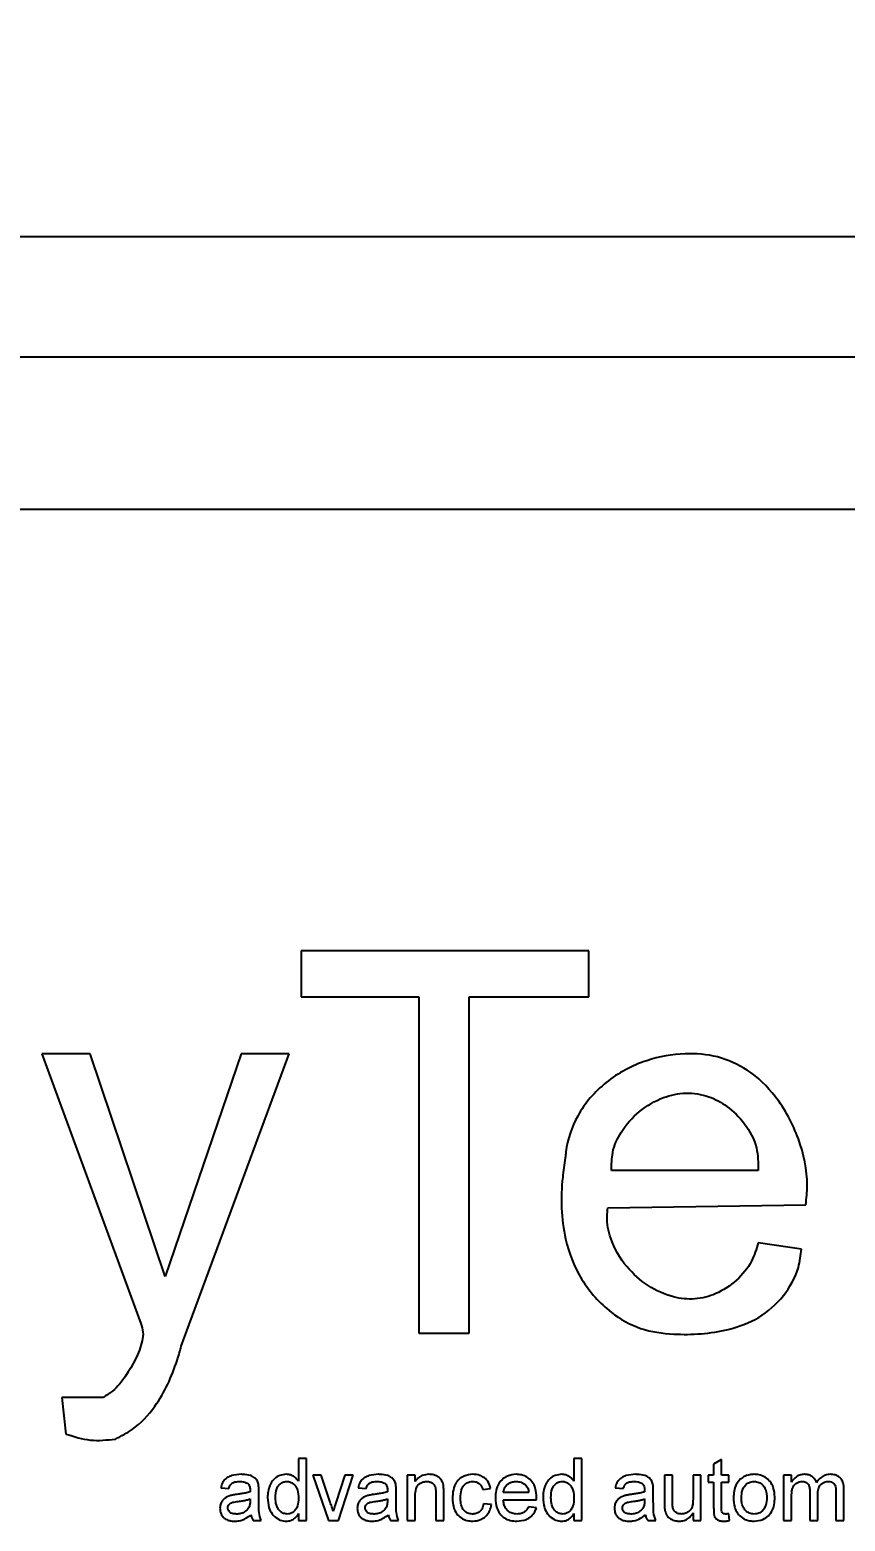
# Model space of a CAD drawing. Extents: x 75 to 2075, y 25 to 1460.
# Drawn here: x 744.31 to 763.64, y 1234.62 to 1269.96 of the extents above; entities that cross this region are included whole.
import ezdxf

# ---------------------------------------------------------------- set-up
doc = ezdxf.new("R2010")
doc.units = 0
doc.header["$LTSCALE"] = 5
doc.linetypes.add('SLD-KATı', pattern=[0])
doc.layers.get('0').update_dxf_attribs({"linetype": 'CONTINUOUS'})
doc.styles.add('SLDTEXTSTYLE3', font='GOTHIC.TTF', dxfattribs={"width": 0.913})
doc.dimstyles.new('SLDDIMSTYLE0', dxfattribs={"dimtxt": 14.875, "dimasz": 16.51, "dimexe": 0, "dimexo": 0.0625, "dimgap": 3.71875, "dimtad": 1, "dimlfac": 0.7, "dimrnd": 1e-09, "dimzin": 12, "dimtxsty": 'SLDTEXTSTYLE3', "dimsah": 1, "dimcen": 0.09, "dimazin": 3, "dimtfac": 1, "dimtofl": 0, "dimtmove": 0, "dimatfit": 3, "dimtolj": 1, "dimtzin": 12})

# ---------------------------------------------------------------- blocks, each defined once
blk = doc.blocks.new('_D_5')
at = {"color": 7, "linetype": 'SLD-KATı'}
for p, q in [((194.781, 1261.391), (194.781, 1320.994)), ((866.21, 1261.391), (866.21, 1320.994)), ((194.781, 1315.994), (866.21, 1315.994))]:
    blk.add_line(p, q, dxfattribs=at)
for points in [[(194.781, 1315.994), (211.291, 1313.454), (211.291, 1318.534)], [(866.21, 1315.994), (849.7, 1318.534), (849.7, 1313.454)]]:
    blk.add_solid(points, dxfattribs=at)
at = {"color": 7, "linetype": 'SLD-KATı', "insert": (491.478, 1334.994), "char_height": 14.875, "attachment_point": 1, "style": 'SLDTEXTSTYLE3'}
blk.add_mtext('470', dxfattribs=at)

msp = doc.modelspace()

# ---------------------------------------------------------------- linework, layer by layer
at = {"color": 7, "linetype": 'SLD-KATı'}
for p, q in [((217.74, 1265.063), (843.252, 1265.063)), ((835.957, 1258.596), (728.528, 1258.596)), ((750.744, 1248.14), (750.744, 1247.046)), ((757.56, 1248.14), (750.744, 1248.14)), ((757.56, 1247.046), (757.56, 1248.14)), ((750.744, 1247.046), (753.534, 1247.046)), ((753.534, 1247.046), (753.534, 1239.076)), ((754.725, 1247.046), (757.56, 1247.046)), ((754.725, 1239.076), (754.725, 1247.046)), ((744.592, 1245.697), (746.941, 1239.308)), ((745.743, 1245.697), (744.592, 1245.697)), ((747.518, 1240.42), (745.743, 1245.697)), ((749.321, 1245.697), (747.518, 1240.42)), ((747.902, 1238.766), (750.455, 1245.697)), ((750.455, 1245.697), (749.321, 1245.697)), ((761.577, 1242.929), (758.102, 1242.929)), ((758.014, 1242.048), (762.706, 1242.115)), ((762.604, 1241.07), (761.577, 1241.22)), ((753.534, 1239.076), (754.725, 1239.076)), ((746.048, 1237.555), (745.071, 1237.555)), ((745.071, 1237.555), (745.168, 1236.686)), ((750.68, 1236.107), (750.68, 1235.565)), ((750.869, 1236.107), (750.68, 1236.107)), ((750.869, 1234.639), (750.869, 1236.107)), ((757.398, 1236.107), (757.209, 1236.107)), ((757.209, 1236.107), (757.209, 1235.565)), ((757.398, 1234.639), (757.398, 1236.107)), ((760.709, 1236.08), (760.521, 1235.973)), ((760.521, 1235.973), (760.521, 1235.712)), ((760.709, 1235.712), (760.709, 1236.08)), ((751.019, 1235.712), (751.392, 1234.639)), ((751.218, 1235.712), (751.019, 1235.712)), ((751.432, 1235.069), (751.218, 1235.712)), ((751.78, 1235.712), (751.565, 1235.057)), ((751.63, 1234.639), (751.979, 1235.712)), ((751.979, 1235.712), (751.78, 1235.712)), ((753.446, 1235.712), (753.258, 1235.712)), ((753.258, 1235.712), (753.258, 1234.639)), ((753.446, 1235.562), (753.446, 1235.712)), ((759.354, 1235.712), (759.354, 1235.051)), ((759.543, 1235.712), (759.354, 1235.712)), ((759.543, 1235.129), (759.543, 1235.712)), ((760.22, 1235.712), (760.032, 1235.712)), ((760.032, 1235.712), (760.032, 1235.149)), ((760.22, 1234.639), (760.22, 1235.712)), ((760.389, 1235.712), (760.389, 1235.543)), ((760.521, 1235.712), (760.389, 1235.712)), ((760.389, 1235.543), (760.521, 1235.543)), ((760.521, 1235.543), (760.521, 1234.941)), ((760.878, 1235.712), (760.709, 1235.712)), ((760.709, 1235.543), (760.878, 1235.543)), ((760.709, 1234.934), (760.709, 1235.543)), ((760.878, 1235.543), (760.878, 1235.712)), ((762.179, 1235.712), (762.179, 1234.639)), ((762.367, 1235.712), (762.179, 1235.712)), ((762.367, 1235.545), (762.367, 1235.712)), ((748.836, 1235.411), (749.025, 1235.392)), ((749.74, 1235.105), (749.74, 1235.335)), ((752.092, 1235.411), (752.28, 1235.392)), ((752.995, 1235.105), (752.995, 1235.335)), ((753.446, 1234.639), (753.446, 1235.214)), ((753.936, 1235.28), (753.936, 1234.639)), ((754.124, 1234.639), (754.124, 1235.296)), ((755.046, 1235.373), (755.234, 1235.392)), ((756.137, 1235.298), (755.535, 1235.298)), ((758.188, 1235.411), (758.376, 1235.392)), ((759.091, 1235.105), (759.091, 1235.335)), ((762.367, 1234.639), (762.367, 1235.186)), ((762.8, 1235.324), (762.8, 1234.639)), ((762.988, 1234.639), (762.988, 1235.251)), ((763.421, 1235.303), (763.421, 1234.639)), ((763.609, 1234.639), (763.609, 1235.372)), ((749.533, 1235.147), (749.532, 1235.093)), ((752.788, 1235.147), (752.787, 1235.093)), ((755.253, 1235.016), (755.064, 1235.035)), ((755.535, 1235.129), (756.324, 1235.129)), ((756.319, 1234.94), (756.135, 1234.959)), ((758.884, 1235.147), (758.883, 1235.093)), ((749.608, 1234.639), (749.796, 1234.639)), ((750.68, 1234.801), (750.68, 1234.639)), ((750.68, 1234.639), (750.869, 1234.639)), ((751.392, 1234.639), (751.63, 1234.639)), ((752.863, 1234.639), (753.051, 1234.639)), ((753.258, 1234.639), (753.446, 1234.639)), ((753.936, 1234.639), (754.124, 1234.639)), ((757.209, 1234.801), (757.209, 1234.639)), ((757.209, 1234.639), (757.398, 1234.639)), ((758.959, 1234.639), (759.147, 1234.639)), ((760.032, 1234.815), (760.032, 1234.639)), ((760.032, 1234.639), (760.22, 1234.639)), ((760.897, 1234.637), (760.878, 1234.795)), ((762.179, 1234.639), (762.367, 1234.639)), ((762.8, 1234.639), (762.988, 1234.639)), ((763.421, 1234.639), (763.609, 1234.639))]:
    msp.add_line(p, q, dxfattribs=at)
at = {"color": 8, "linetype": 'SLD-KATı'}
msp.add_line((841.924, 1262.206), (535.562, 1262.206), dxfattribs=at)
at = {"color": 7, "linetype": 'SLD-KATı'}
for points, knots in [([(762.706, 1242.115), (762.722, 1242.268), (762.774, 1242.795), (762.576, 1243.707), (762.07, 1244.653), (761.383, 1245.323), (760.622, 1245.663), (759.791, 1245.731), (758.867, 1245.565), (757.946, 1245.08), (757.267, 1244.297), (757.042, 1243.619), (757.007, 1243.273), (757.002, 1243.223)], [0, 0, 0, 0, 0.0494296, 0.1708963, 0.2941555, 0.3919332, 0.4752274, 0.5582231, 0.6575325, 0.7749769, 0.88758, 0.9838301, 1, 1, 1, 1]), ([(758.102, 1242.929), (758.102, 1243.073), (758.101, 1243.391), (758.328, 1243.89), (758.74, 1244.353), (759.284, 1244.672), (759.864, 1244.801), (760.395, 1244.713), (760.874, 1244.453), (761.282, 1244.047), (761.573, 1243.51), (761.576, 1243.111), (761.577, 1242.929)], [0, 0, 0, 0, 0.076046, 0.168857, 0.28571, 0.403865, 0.500692, 0.598125, 0.685123, 0.788717, 0.903817, 1, 1, 1, 1]), ([(757.002, 1243.223), (756.98, 1243.072), (756.888, 1242.44), (756.907, 1241.434), (757.347, 1240.317), (757.996, 1239.586), (758.774, 1239.139), (759.741, 1239.013), (760.704, 1239.079), (761.615, 1239.407), (762.2, 1239.933), (762.537, 1240.525), (762.586, 1240.923), (762.604, 1241.07)], [0, 0, 0, 0, 0.047454, 0.198859, 0.306555, 0.414428, 0.497069, 0.579733, 0.713869, 0.794697, 0.875776, 0.954187, 1, 1, 1, 1]), ([(761.577, 1241.22), (761.534, 1241.07), (761.435, 1240.735), (761.077, 1240.307), (760.607, 1239.995), (760.08, 1239.857), (759.513, 1239.917), (758.946, 1240.181), (758.413, 1240.655), (758.073, 1241.233), (757.98, 1241.738), (758.006, 1241.979), (758.014, 1242.048)], [0, 0, 0, 0, 0.084513, 0.190013, 0.296526, 0.389322, 0.482215, 0.602837, 0.725593, 0.867553, 0.961862, 1, 1, 1, 1]), ([(746.941, 1239.308), (746.964, 1239.239), (747.009, 1239.104), (746.942, 1238.651), (746.677, 1238.18), (746.34, 1237.728), (746.126, 1237.601), (746.048, 1237.555)], [0, 0, 0, 0, 0.102772, 0.202087, 0.644671, 0.869538, 1, 1, 1, 1]), ([(746.341, 1236.567), (746.478, 1236.638), (746.842, 1236.826), (747.402, 1237.437), (747.726, 1238.153), (747.87, 1238.652), (747.902, 1238.766)], [0, 0, 0, 0, 0.165244, 0.439636, 0.87214, 1, 1, 1, 1]), ([(745.168, 1236.686), (745.359, 1236.625), (745.742, 1236.501), (746.141, 1236.545), (746.341, 1236.567)], [0, 0, 0, 0, 0.499951, 1, 1, 1, 1]), ([(749.322, 1235.731), (749.245, 1235.726), (749.127, 1235.719), (748.986, 1235.658), (748.899, 1235.578), (748.856, 1235.49), (748.841, 1235.43), (748.836, 1235.411)], [0, 0, 0, 0, 0.360544, 0.551549, 0.709309, 0.90721, 1, 1, 1, 1]), ([(749.025, 1235.392), (749.038, 1235.428), (749.058, 1235.483), (749.122, 1235.537), (749.198, 1235.558), (749.255, 1235.56), (749.289, 1235.561)], [0, 0, 0, 0, 0.3291346, 0.497813, 0.7089313, 1, 1, 1, 1]), ([(749.289, 1235.561), (749.315, 1235.56), (749.367, 1235.558), (749.435, 1235.54), (749.47, 1235.515), (749.484, 1235.505)], [0, 0, 0, 0, 0.375628, 0.753648, 1, 1, 1, 1]), ([(749.731, 1235.495), (749.72, 1235.53), (749.703, 1235.59), (749.633, 1235.663), (749.52, 1235.715), (749.409, 1235.729), (749.336, 1235.73), (749.322, 1235.731)], [0, 0, 0, 0, 0.205926, 0.357443, 0.575823, 0.920529, 1, 1, 1, 1]), ([(750.391, 1235.731), (750.337, 1235.725), (750.232, 1235.715), (750.102, 1235.631), (750.004, 1235.497), (749.955, 1235.34), (749.949, 1235.224), (749.947, 1235.175)], [0, 0, 0, 0, 0.19886, 0.394105, 0.56306, 0.813685, 1, 1, 1, 1]), ([(750.135, 1235.175), (750.138, 1235.249), (750.142, 1235.353), (750.207, 1235.471), (750.271, 1235.528), (750.34, 1235.558), (750.384, 1235.56), (750.403, 1235.561)], [0, 0, 0, 0, 0.412613, 0.5813, 0.750529, 0.894344, 1, 1, 1, 1]), ([(750.68, 1235.565), (750.651, 1235.602), (750.599, 1235.667), (750.493, 1235.723), (750.424, 1235.728), (750.391, 1235.731)], [0, 0, 0, 0, 0.4047378, 0.7144005, 1, 1, 1, 1]), ([(750.403, 1235.561), (750.432, 1235.559), (750.49, 1235.554), (750.564, 1235.507), (750.623, 1235.441), (750.673, 1235.325), (750.678, 1235.226), (750.68, 1235.161)], [0, 0, 0, 0, 0.158162, 0.317644, 0.465043, 0.642783, 1, 1, 1, 1]), ([(752.578, 1235.731), (752.5, 1235.726), (752.382, 1235.719), (752.241, 1235.658), (752.154, 1235.578), (752.111, 1235.49), (752.096, 1235.43), (752.092, 1235.411)], [0, 0, 0, 0, 0.36054, 0.551573, 0.709307, 0.90722, 1, 1, 1, 1]), ([(752.28, 1235.392), (752.293, 1235.428), (752.313, 1235.483), (752.377, 1235.537), (752.453, 1235.558), (752.51, 1235.56), (752.544, 1235.561)], [0, 0, 0, 0, 0.329131, 0.49776, 0.708935, 1, 1, 1, 1]), ([(752.544, 1235.561), (752.57, 1235.56), (752.622, 1235.558), (752.69, 1235.54), (752.725, 1235.515), (752.739, 1235.505)], [0, 0, 0, 0, 0.3755275, 0.7536468, 1, 1, 1, 1]), ([(752.986, 1235.495), (752.976, 1235.53), (752.958, 1235.59), (752.888, 1235.663), (752.775, 1235.715), (752.664, 1235.729), (752.591, 1235.73), (752.578, 1235.731)], [0, 0, 0, 0, 0.205914, 0.357435, 0.575855, 0.920527, 1, 1, 1, 1]), ([(753.773, 1235.731), (753.716, 1235.725), (753.62, 1235.717), (753.51, 1235.645), (753.466, 1235.588), (753.446, 1235.562)], [0, 0, 0, 0, 0.4404257, 0.7444869, 1, 1, 1, 1]), ([(753.446, 1235.214), (753.449, 1235.276), (753.452, 1235.364), (753.502, 1235.471), (753.565, 1235.522), (753.639, 1235.556), (753.693, 1235.559), (753.721, 1235.561)], [0, 0, 0, 0, 0.362333, 0.521562, 0.682406, 0.834554, 1, 1, 1, 1]), ([(753.721, 1235.561), (753.749, 1235.559), (753.799, 1235.555), (753.863, 1235.519), (753.906, 1235.471), (753.934, 1235.389), (753.935, 1235.325), (753.936, 1235.28)], [0, 0, 0, 0, 0.205358, 0.367338, 0.530604, 0.668628, 1, 1, 1, 1]), ([(754.114, 1235.471), (754.104, 1235.509), (754.086, 1235.574), (754.025, 1235.652), (753.936, 1235.704), (753.849, 1235.729), (753.789, 1235.73), (753.773, 1235.731)], [0, 0, 0, 0, 0.245825, 0.431045, 0.616195, 0.896335, 1, 1, 1, 1]), ([(754.812, 1235.731), (754.741, 1235.723), (754.623, 1235.709), (754.481, 1235.62), (754.384, 1235.491), (754.337, 1235.334), (754.333, 1235.22), (754.331, 1235.172)], [0, 0, 0, 0, 0.255111, 0.420946, 0.587477, 0.826636, 1, 1, 1, 1]), ([(754.519, 1235.177), (754.522, 1235.24), (754.526, 1235.336), (754.58, 1235.453), (754.649, 1235.519), (754.731, 1235.556), (754.787, 1235.56), (754.813, 1235.561)], [0, 0, 0, 0, 0.344817, 0.518949, 0.694106, 0.859217, 1, 1, 1, 1]), ([(755.234, 1235.392), (755.217, 1235.451), (755.19, 1235.549), (755.09, 1235.654), (754.966, 1235.72), (754.869, 1235.727), (754.812, 1235.731)], [0, 0, 0, 0, 0.3035775, 0.5094203, 0.7150765, 1, 1, 1, 1]), ([(754.813, 1235.561), (754.849, 1235.558), (754.909, 1235.552), (754.979, 1235.503), (755.024, 1235.444), (755.038, 1235.397), (755.046, 1235.373)], [0, 0, 0, 0, 0.3244739, 0.5486785, 0.7729735, 1, 1, 1, 1]), ([(755.842, 1235.731), (755.77, 1235.724), (755.645, 1235.711), (755.498, 1235.608), (755.397, 1235.473), (755.352, 1235.317), (755.348, 1235.21), (755.347, 1235.167)], [0, 0, 0, 0, 0.254868, 0.437303, 0.61947, 0.84491, 1, 1, 1, 1]), ([(755.535, 1235.298), (755.541, 1235.337), (755.554, 1235.41), (755.624, 1235.492), (755.708, 1235.542), (755.783, 1235.56), (755.828, 1235.561), (755.841, 1235.561)], [0, 0, 0, 0, 0.2594801, 0.4926037, 0.692612, 0.9110641, 1, 1, 1, 1]), ([(755.841, 1235.561), (755.88, 1235.558), (755.941, 1235.554), (756.017, 1235.517), (756.051, 1235.487), (756.068, 1235.471)], [0, 0, 0, 0, 0.461405, 0.722911, 1, 1, 1, 1]), ([(756.325, 1235.177), (756.32, 1235.254), (756.312, 1235.385), (756.23, 1235.553), (756.114, 1235.662), (755.978, 1235.723), (755.885, 1235.728), (755.842, 1235.731)], [0, 0, 0, 0, 0.278868, 0.470782, 0.663247, 0.847212, 1, 1, 1, 1]), ([(756.92, 1235.731), (756.866, 1235.725), (756.761, 1235.715), (756.63, 1235.631), (756.533, 1235.497), (756.484, 1235.34), (756.478, 1235.224), (756.476, 1235.175)], [0, 0, 0, 0, 0.19886, 0.394105, 0.56306, 0.813685, 1, 1, 1, 1]), ([(756.664, 1235.175), (756.667, 1235.249), (756.671, 1235.353), (756.736, 1235.471), (756.8, 1235.528), (756.869, 1235.558), (756.913, 1235.56), (756.932, 1235.561)], [0, 0, 0, 0, 0.412617, 0.58135, 0.750525, 0.89442, 1, 1, 1, 1]), ([(757.209, 1235.565), (757.18, 1235.602), (757.128, 1235.667), (757.022, 1235.723), (756.953, 1235.728), (756.92, 1235.731)], [0, 0, 0, 0, 0.404785, 0.714397, 1, 1, 1, 1]), ([(756.932, 1235.561), (756.961, 1235.559), (757.019, 1235.554), (757.093, 1235.507), (757.152, 1235.441), (757.202, 1235.325), (757.207, 1235.226), (757.209, 1235.161)], [0, 0, 0, 0, 0.158196, 0.317674, 0.465069, 0.642788, 1, 1, 1, 1]), ([(758.674, 1235.731), (758.597, 1235.726), (758.478, 1235.719), (758.338, 1235.658), (758.25, 1235.578), (758.207, 1235.49), (758.193, 1235.43), (758.188, 1235.411)], [0, 0, 0, 0, 0.360545, 0.55155, 0.709311, 0.907228, 1, 1, 1, 1]), ([(758.376, 1235.392), (758.389, 1235.428), (758.409, 1235.483), (758.474, 1235.537), (758.549, 1235.558), (758.607, 1235.56), (758.64, 1235.561)], [0, 0, 0, 0, 0.32917, 0.497804, 0.708986, 1, 1, 1, 1]), ([(758.64, 1235.561), (758.666, 1235.56), (758.718, 1235.558), (758.786, 1235.54), (758.822, 1235.515), (758.835, 1235.505)], [0, 0, 0, 0, 0.375624, 0.753737, 1, 1, 1, 1]), ([(759.082, 1235.495), (759.072, 1235.53), (759.054, 1235.59), (758.984, 1235.663), (758.871, 1235.715), (758.76, 1235.729), (758.687, 1235.73), (758.674, 1235.731)], [0, 0, 0, 0, 0.205925, 0.357441, 0.575783, 0.920488, 1, 1, 1, 1]), ([(761.153, 1235.613), (761.117, 1235.573), (761.045, 1235.493), (760.998, 1235.335), (760.994, 1235.229), (760.991, 1235.176)], [0, 0, 0, 0, 0.334278, 0.665981, 1, 1, 1, 1]), ([(761.481, 1235.731), (761.446, 1235.729), (761.36, 1235.725), (761.245, 1235.684), (761.178, 1235.632), (761.153, 1235.613)], [0, 0, 0, 0, 0.292106, 0.730569, 1, 1, 1, 1]), ([(761.179, 1235.176), (761.183, 1235.236), (761.187, 1235.331), (761.244, 1235.449), (761.319, 1235.521), (761.403, 1235.557), (761.458, 1235.56), (761.481, 1235.561)], [0, 0, 0, 0, 0.322356, 0.51156, 0.701865, 0.87572, 1, 1, 1, 1]), ([(761.97, 1235.191), (761.965, 1235.268), (761.956, 1235.4), (761.865, 1235.564), (761.746, 1235.67), (761.61, 1235.724), (761.52, 1235.729), (761.481, 1235.731)], [0, 0, 0, 0, 0.282006, 0.476759, 0.671839, 0.856627, 1, 1, 1, 1]), ([(761.481, 1235.561), (761.52, 1235.557), (761.594, 1235.55), (761.682, 1235.486), (761.747, 1235.398), (761.778, 1235.292), (761.78, 1235.216), (761.782, 1235.182)], [0, 0, 0, 0, 0.2136189, 0.4052144, 0.57677, 0.8124362, 1, 1, 1, 1]), ([(762.674, 1235.731), (762.635, 1235.727), (762.553, 1235.72), (762.449, 1235.654), (762.393, 1235.587), (762.37, 1235.549), (762.367, 1235.545)], [0, 0, 0, 0, 0.307443, 0.652505, 0.95439, 1, 1, 1, 1]), ([(762.367, 1235.186), (762.368, 1235.255), (762.37, 1235.353), (762.421, 1235.469), (762.48, 1235.524), (762.549, 1235.556), (762.596, 1235.56), (762.619, 1235.561)], [0, 0, 0, 0, 0.403153, 0.563909, 0.725915, 0.864515, 1, 1, 1, 1]), ([(762.619, 1235.561), (762.647, 1235.559), (762.69, 1235.556), (762.74, 1235.525), (762.773, 1235.482), (762.797, 1235.413), (762.799, 1235.357), (762.8, 1235.324)], [0, 0, 0, 0, 0.241586, 0.372037, 0.502464, 0.70943, 1, 1, 1, 1]), ([(762.959, 1235.532), (762.944, 1235.568), (762.917, 1235.631), (762.841, 1235.695), (762.759, 1235.727), (762.701, 1235.729), (762.674, 1235.731)], [0, 0, 0, 0, 0.30875, 0.542649, 0.776671, 1, 1, 1, 1]), ([(763.284, 1235.731), (763.245, 1235.727), (763.168, 1235.721), (763.055, 1235.656), (762.993, 1235.584), (762.962, 1235.537), (762.959, 1235.532)], [0, 0, 0, 0, 0.289145, 0.579653, 0.950601, 1, 1, 1, 1]), ([(762.988, 1235.251), (762.99, 1235.298), (762.994, 1235.373), (763.035, 1235.467), (763.095, 1235.523), (763.165, 1235.557), (763.215, 1235.56), (763.239, 1235.561)], [0, 0, 0, 0, 0.3115556, 0.4914438, 0.6727667, 0.8405018, 1, 1, 1, 1]), ([(763.239, 1235.561), (763.262, 1235.56), (763.305, 1235.556), (763.357, 1235.526), (763.393, 1235.487), (763.421, 1235.412), (763.421, 1235.349), (763.421, 1235.303)], [0, 0, 0, 0, 0.191282, 0.351301, 0.485134, 0.618912, 1, 1, 1, 1]), ([(763.609, 1235.372), (763.606, 1235.424), (763.602, 1235.508), (763.554, 1235.616), (763.487, 1235.682), (763.394, 1235.724), (763.324, 1235.728), (763.284, 1235.731)], [0, 0, 0, 0, 0.281024, 0.452779, 0.625805, 0.781672, 1, 1, 1, 1]), ([(749.067, 1235.228), (749.016, 1235.209), (748.934, 1235.178), (748.856, 1235.084), (748.822, 1235.001), (748.819, 1234.946), (748.818, 1234.924)], [0, 0, 0, 0, 0.377125, 0.60919, 0.840741, 1, 1, 1, 1]), ([(749.222, 1235.255), (749.209, 1235.253), (749.183, 1235.25), (749.131, 1235.242), (749.093, 1235.234), (749.067, 1235.228)], [0, 0, 0, 0, 0.2501439, 0.5004217, 1, 1, 1, 1]), ([(749.532, 1235.317), (749.495, 1235.306), (749.426, 1235.286), (749.322, 1235.268), (749.255, 1235.259), (749.222, 1235.255)], [0, 0, 0, 0, 0.361568, 0.680494, 1, 1, 1, 1]), ([(749.484, 1235.505), (749.495, 1235.493), (749.518, 1235.466), (749.531, 1235.414), (749.532, 1235.378), (749.533, 1235.361)], [0, 0, 0, 0, 0.29998, 0.666968, 1, 1, 1, 1]), ([(749.533, 1235.361), (749.533, 1235.357), (749.533, 1235.35), (749.532, 1235.335), (749.532, 1235.324), (749.532, 1235.317)], [0, 0, 0, 0, 0.25069, 0.500512, 1, 1, 1, 1]), ([(749.74, 1235.335), (749.74, 1235.348), (749.739, 1235.375), (749.738, 1235.429), (749.734, 1235.469), (749.731, 1235.495)], [0, 0, 0, 0, 0.250417, 0.500948, 1, 1, 1, 1]), ([(750.411, 1234.79), (750.382, 1234.793), (750.324, 1234.799), (750.25, 1234.847), (750.189, 1234.915), (750.142, 1235.027), (750.137, 1235.118), (750.135, 1235.175)], [0, 0, 0, 0, 0.1620388, 0.3247018, 0.4848725, 0.6785184, 1, 1, 1, 1]), ([(752.322, 1235.228), (752.271, 1235.209), (752.189, 1235.178), (752.112, 1235.084), (752.077, 1235.001), (752.074, 1234.946), (752.073, 1234.924)], [0, 0, 0, 0, 0.3770861, 0.6091885, 0.8407438, 1, 1, 1, 1]), ([(752.477, 1235.255), (752.464, 1235.253), (752.438, 1235.25), (752.386, 1235.242), (752.348, 1235.234), (752.322, 1235.228)], [0, 0, 0, 0, 0.250245, 0.500356, 1, 1, 1, 1]), ([(752.787, 1235.317), (752.75, 1235.306), (752.681, 1235.286), (752.577, 1235.268), (752.51, 1235.259), (752.477, 1235.255)], [0, 0, 0, 0, 0.3615917, 0.6805394, 1, 1, 1, 1]), ([(752.739, 1235.505), (752.75, 1235.493), (752.773, 1235.466), (752.786, 1235.414), (752.787, 1235.378), (752.788, 1235.361)], [0, 0, 0, 0, 0.299919, 0.666934, 1, 1, 1, 1]), ([(752.788, 1235.361), (752.788, 1235.357), (752.788, 1235.35), (752.787, 1235.335), (752.787, 1235.324), (752.787, 1235.317)], [0, 0, 0, 0, 0.250688, 0.500507, 1, 1, 1, 1]), ([(752.995, 1235.335), (752.995, 1235.348), (752.995, 1235.375), (752.993, 1235.429), (752.989, 1235.469), (752.986, 1235.495)], [0, 0, 0, 0, 0.250415, 0.50094, 1, 1, 1, 1]), ([(754.124, 1235.296), (754.124, 1235.31), (754.123, 1235.34), (754.122, 1235.398), (754.117, 1235.442), (754.114, 1235.471)], [0, 0, 0, 0, 0.25012, 0.500574, 1, 1, 1, 1]), ([(754.806, 1234.79), (754.767, 1234.794), (754.698, 1234.8), (754.616, 1234.856), (754.557, 1234.934), (754.524, 1235.046), (754.52, 1235.131), (754.519, 1235.177)], [0, 0, 0, 0, 0.213077, 0.371553, 0.530006, 0.748173, 1, 1, 1, 1]), ([(756.068, 1235.471), (756.085, 1235.449), (756.112, 1235.413), (756.13, 1235.351), (756.134, 1235.316), (756.137, 1235.298)], [0, 0, 0, 0, 0.432962, 0.713168, 1, 1, 1, 1]), ([(756.324, 1235.129), (756.324, 1235.133), (756.324, 1235.141), (756.325, 1235.157), (756.325, 1235.169), (756.325, 1235.177)], [0, 0, 0, 0, 0.2497917, 0.5004657, 1, 1, 1, 1]), ([(756.94, 1234.79), (756.911, 1234.793), (756.853, 1234.799), (756.779, 1234.847), (756.718, 1234.915), (756.671, 1235.027), (756.666, 1235.118), (756.664, 1235.175)], [0, 0, 0, 0, 0.162002, 0.324668, 0.484868, 0.678518, 1, 1, 1, 1]), ([(758.418, 1235.228), (758.368, 1235.209), (758.286, 1235.178), (758.208, 1235.084), (758.173, 1235.001), (758.17, 1234.946), (758.169, 1234.924)], [0, 0, 0, 0, 0.377114, 0.609206, 0.840751, 1, 1, 1, 1]), ([(758.573, 1235.255), (758.56, 1235.253), (758.534, 1235.25), (758.482, 1235.242), (758.444, 1235.234), (758.418, 1235.228)], [0, 0, 0, 0, 0.250144, 0.500555, 1, 1, 1, 1]), ([(758.883, 1235.317), (758.846, 1235.306), (758.777, 1235.286), (758.673, 1235.268), (758.606, 1235.259), (758.573, 1235.255)], [0, 0, 0, 0, 0.361657, 0.680539, 1, 1, 1, 1]), ([(758.835, 1235.505), (758.846, 1235.493), (758.869, 1235.466), (758.882, 1235.414), (758.883, 1235.378), (758.884, 1235.361)], [0, 0, 0, 0, 0.299977, 0.666962, 1, 1, 1, 1]), ([(758.884, 1235.361), (758.884, 1235.357), (758.884, 1235.35), (758.883, 1235.335), (758.883, 1235.324), (758.883, 1235.317)], [0, 0, 0, 0, 0.250688, 0.500507, 1, 1, 1, 1]), ([(759.091, 1235.335), (759.091, 1235.348), (759.091, 1235.375), (759.089, 1235.429), (759.085, 1235.469), (759.082, 1235.495)], [0, 0, 0, 0, 0.250419, 0.500947, 1, 1, 1, 1]), ([(760.991, 1235.176), (760.996, 1235.098), (761.003, 1234.969), (761.082, 1234.802), (761.194, 1234.694), (761.334, 1234.63), (761.432, 1234.624), (761.481, 1234.621)], [0, 0, 0, 0, 0.275716, 0.461665, 0.648509, 0.82447, 1, 1, 1, 1]), ([(761.481, 1234.79), (761.442, 1234.794), (761.367, 1234.801), (761.278, 1234.864), (761.213, 1234.955), (761.183, 1235.063), (761.181, 1235.142), (761.179, 1235.176)], [0, 0, 0, 0, 0.210219, 0.403002, 0.57239, 0.811358, 1, 1, 1, 1]), ([(761.481, 1234.621), (761.553, 1234.629), (761.676, 1234.643), (761.826, 1234.742), (761.918, 1234.865), (761.964, 1235.021), (761.968, 1235.13), (761.97, 1235.191)], [0, 0, 0, 0, 0.2506051, 0.433178, 0.616444, 0.7862218, 1, 1, 1, 1]), ([(761.782, 1235.182), (761.779, 1235.119), (761.774, 1235.022), (761.716, 1234.902), (761.642, 1234.831), (761.558, 1234.794), (761.503, 1234.791), (761.481, 1234.79)], [0, 0, 0, 0, 0.336847, 0.52067, 0.705392, 0.879503, 1, 1, 1, 1]), ([(748.818, 1234.924), (748.821, 1234.885), (748.827, 1234.814), (748.883, 1234.725), (748.958, 1234.663), (749.057, 1234.626), (749.129, 1234.623), (749.169, 1234.621)], [0, 0, 0, 0, 0.22141, 0.404838, 0.587972, 0.771461, 1, 1, 1, 1]), ([(749.006, 1234.934), (749.007, 1234.949), (749.011, 1234.98), (749.035, 1235.018), (749.074, 1235.051), (749.147, 1235.075), (749.209, 1235.083), (749.25, 1235.089)], [0, 0, 0, 0, 0.141839, 0.284575, 0.418647, 0.610204, 1, 1, 1, 1]), ([(749.212, 1234.79), (749.177, 1234.792), (749.125, 1234.794), (749.062, 1234.825), (749.028, 1234.859), (749.008, 1234.897), (749.007, 1234.922), (749.006, 1234.934)], [0, 0, 0, 0, 0.3642789, 0.5489501, 0.7349028, 0.8742491, 1, 1, 1, 1]), ([(749.504, 1234.944), (749.482, 1234.915), (749.438, 1234.858), (749.34, 1234.806), (749.262, 1234.791), (749.218, 1234.79), (749.212, 1234.79)], [0, 0, 0, 0, 0.318139, 0.615434, 0.945309, 1, 1, 1, 1]), ([(749.25, 1235.089), (749.287, 1235.094), (749.354, 1235.103), (749.449, 1235.121), (749.505, 1235.139), (749.533, 1235.147)], [0, 0, 0, 0, 0.394748, 0.696496, 1, 1, 1, 1]), ([(749.532, 1235.093), (749.532, 1235.08), (749.531, 1235.054), (749.526, 1235.003), (749.513, 1234.968), (749.504, 1234.944)], [0, 0, 0, 0, 0.252348, 0.504704, 1, 1, 1, 1]), ([(749.796, 1234.639), (749.776, 1234.701), (749.74, 1234.807), (749.741, 1234.966), (749.74, 1235.059), (749.74, 1235.105)], [0, 0, 0, 0, 0.41022, 0.704832, 1, 1, 1, 1]), ([(749.947, 1235.175), (749.952, 1235.098), (749.962, 1234.964), (750.047, 1234.79), (750.168, 1234.675), (750.293, 1234.625), (750.367, 1234.622), (750.391, 1234.621)], [0, 0, 0, 0, 0.291206, 0.504516, 0.719272, 0.909242, 1, 1, 1, 1]), ([(750.68, 1235.161), (750.677, 1235.1), (750.673, 1235.006), (750.617, 1234.891), (750.549, 1234.827), (750.476, 1234.794), (750.43, 1234.791), (750.411, 1234.79)], [0, 0, 0, 0, 0.35086, 0.542261, 0.734321, 0.884197, 1, 1, 1, 1]), ([(751.499, 1234.853), (751.494, 1234.872), (751.484, 1234.908), (751.462, 1234.98), (751.444, 1235.034), (751.432, 1235.069)], [0, 0, 0, 0, 0.250013, 0.500172, 1, 1, 1, 1]), ([(751.565, 1235.057), (751.559, 1235.041), (751.547, 1235.007), (751.524, 1234.939), (751.509, 1234.888), (751.499, 1234.853)], [0, 0, 0, 0, 0.249905, 0.500065, 1, 1, 1, 1]), ([(752.073, 1234.924), (752.076, 1234.885), (752.082, 1234.814), (752.139, 1234.725), (752.213, 1234.663), (752.312, 1234.626), (752.384, 1234.623), (752.424, 1234.621)], [0, 0, 0, 0, 0.221406, 0.40481, 0.587941, 0.771465, 1, 1, 1, 1]), ([(752.261, 1234.934), (752.263, 1234.949), (752.266, 1234.98), (752.291, 1235.018), (752.329, 1235.051), (752.403, 1235.075), (752.464, 1235.083), (752.505, 1235.089)], [0, 0, 0, 0, 0.141838, 0.284572, 0.418591, 0.610208, 1, 1, 1, 1]), ([(752.467, 1234.79), (752.432, 1234.792), (752.38, 1234.794), (752.317, 1234.825), (752.283, 1234.859), (752.263, 1234.897), (752.262, 1234.922), (752.261, 1234.934)], [0, 0, 0, 0, 0.364218, 0.548965, 0.734925, 0.874244, 1, 1, 1, 1]), ([(752.759, 1234.944), (752.737, 1234.915), (752.694, 1234.858), (752.595, 1234.806), (752.517, 1234.791), (752.473, 1234.79), (752.467, 1234.79)], [0, 0, 0, 0, 0.318139, 0.6154336, 0.9452475, 1, 1, 1, 1]), ([(752.505, 1235.089), (752.542, 1235.094), (752.609, 1235.103), (752.704, 1235.121), (752.76, 1235.139), (752.788, 1235.147)], [0, 0, 0, 0, 0.394748, 0.696496, 1, 1, 1, 1]), ([(752.787, 1235.093), (752.787, 1235.08), (752.786, 1235.054), (752.781, 1235.003), (752.768, 1234.968), (752.759, 1234.944)], [0, 0, 0, 0, 0.252334, 0.504681, 1, 1, 1, 1]), ([(753.051, 1234.639), (753.031, 1234.701), (752.995, 1234.807), (752.996, 1234.966), (752.995, 1235.059), (752.995, 1235.105)], [0, 0, 0, 0, 0.41022, 0.704831, 1, 1, 1, 1]), ([(754.331, 1235.172), (754.335, 1235.094), (754.342, 1234.965), (754.421, 1234.799), (754.532, 1234.692), (754.669, 1234.629), (754.765, 1234.623), (754.812, 1234.621)], [0, 0, 0, 0, 0.278882, 0.465377, 0.652777, 0.829294, 1, 1, 1, 1]), ([(755.064, 1235.035), (755.055, 1234.99), (755.04, 1234.92), (754.978, 1234.844), (754.91, 1234.805), (754.85, 1234.791), (754.815, 1234.79), (754.806, 1234.79)], [0, 0, 0, 0, 0.341882, 0.535747, 0.729727, 0.93204, 1, 1, 1, 1]), ([(754.812, 1234.621), (754.875, 1234.627), (754.985, 1234.638), (755.117, 1234.727), (755.203, 1234.838), (755.24, 1234.941), (755.25, 1235.001), (755.253, 1235.016)], [0, 0, 0, 0, 0.288951, 0.502614, 0.716169, 0.931892, 1, 1, 1, 1]), ([(755.347, 1235.167), (755.352, 1235.089), (755.36, 1234.96), (755.444, 1234.796), (755.558, 1234.691), (755.7, 1234.629), (755.801, 1234.624), (755.852, 1234.621)], [0, 0, 0, 0, 0.274368, 0.457822, 0.641951, 0.817805, 1, 1, 1, 1]), ([(755.855, 1234.79), (755.817, 1234.793), (755.744, 1234.799), (755.652, 1234.854), (755.585, 1234.93), (755.546, 1235.026), (755.538, 1235.094), (755.535, 1235.129)], [0, 0, 0, 0, 0.222312, 0.412963, 0.603386, 0.800059, 1, 1, 1, 1]), ([(755.852, 1234.621), (755.931, 1234.627), (756.056, 1234.636), (756.2, 1234.73), (756.281, 1234.83), (756.307, 1234.907), (756.319, 1234.94)], [0, 0, 0, 0, 0.380318, 0.602932, 0.826033, 1, 1, 1, 1]), ([(756.135, 1234.959), (756.116, 1234.926), (756.083, 1234.867), (756.001, 1234.813), (755.925, 1234.793), (755.876, 1234.791), (755.855, 1234.79)], [0, 0, 0, 0, 0.328712, 0.575615, 0.821019, 1, 1, 1, 1]), ([(756.476, 1235.175), (756.481, 1235.098), (756.491, 1234.964), (756.576, 1234.79), (756.697, 1234.675), (756.822, 1234.625), (756.896, 1234.622), (756.92, 1234.621)], [0, 0, 0, 0, 0.291212, 0.504511, 0.719269, 0.909215, 1, 1, 1, 1]), ([(757.209, 1235.161), (757.206, 1235.1), (757.202, 1235.006), (757.146, 1234.891), (757.078, 1234.827), (757.005, 1234.794), (756.959, 1234.791), (756.94, 1234.79)], [0, 0, 0, 0, 0.350849, 0.542266, 0.734322, 0.884158, 1, 1, 1, 1]), ([(758.169, 1234.924), (758.172, 1234.885), (758.178, 1234.814), (758.235, 1234.725), (758.309, 1234.663), (758.408, 1234.626), (758.48, 1234.623), (758.52, 1234.621)], [0, 0, 0, 0, 0.2213951, 0.4048175, 0.5879453, 0.7714278, 1, 1, 1, 1]), ([(758.357, 1234.934), (758.359, 1234.949), (758.362, 1234.98), (758.387, 1235.018), (758.426, 1235.051), (758.499, 1235.075), (758.56, 1235.083), (758.601, 1235.089)], [0, 0, 0, 0, 0.14183, 0.284558, 0.41862, 0.610228, 1, 1, 1, 1]), ([(758.563, 1234.79), (758.529, 1234.792), (758.477, 1234.794), (758.413, 1234.825), (758.379, 1234.859), (758.36, 1234.897), (758.358, 1234.922), (758.357, 1234.934)], [0, 0, 0, 0, 0.364214, 0.548958, 0.734863, 0.874246, 1, 1, 1, 1]), ([(758.855, 1234.944), (758.833, 1234.915), (758.79, 1234.858), (758.691, 1234.806), (758.613, 1234.791), (758.569, 1234.79), (758.563, 1234.79)], [0, 0, 0, 0, 0.3181372, 0.6153761, 0.9453096, 1, 1, 1, 1]), ([(758.601, 1235.089), (758.639, 1235.094), (758.705, 1235.103), (758.8, 1235.121), (758.856, 1235.139), (758.884, 1235.147)], [0, 0, 0, 0, 0.3947482, 0.696425, 1, 1, 1, 1]), ([(758.883, 1235.093), (758.883, 1235.08), (758.882, 1235.054), (758.878, 1235.003), (758.864, 1234.968), (758.855, 1234.944)], [0, 0, 0, 0, 0.2523414, 0.5046758, 1, 1, 1, 1]), ([(759.147, 1234.639), (759.127, 1234.701), (759.091, 1234.807), (759.092, 1234.966), (759.091, 1235.059), (759.091, 1235.105)], [0, 0, 0, 0, 0.410226, 0.704835, 1, 1, 1, 1]), ([(759.354, 1235.051), (759.354, 1235.037), (759.355, 1235.008), (759.356, 1234.952), (759.361, 1234.91), (759.365, 1234.882)], [0, 0, 0, 0, 0.250358, 0.500603, 1, 1, 1, 1]), ([(759.365, 1234.882), (759.377, 1234.837), (759.397, 1234.762), (759.482, 1234.679), (759.584, 1234.631), (759.665, 1234.624), (759.706, 1234.621)], [0, 0, 0, 0, 0.293336, 0.482111, 0.740945, 1, 1, 1, 1]), ([(759.553, 1234.94), (759.551, 1234.956), (759.546, 1234.987), (759.543, 1235.05), (759.543, 1235.097), (759.543, 1235.129)], [0, 0, 0, 0, 0.250844, 0.501504, 1, 1, 1, 1]), ([(759.756, 1234.79), (759.728, 1234.792), (759.679, 1234.796), (759.616, 1234.831), (759.573, 1234.879), (759.56, 1234.92), (759.553, 1234.94)], [0, 0, 0, 0, 0.308807, 0.536307, 0.764908, 1, 1, 1, 1]), ([(760.032, 1235.149), (760.031, 1235.091), (760.029, 1235.006), (759.987, 1234.9), (759.924, 1234.837), (759.843, 1234.797), (759.783, 1234.792), (759.756, 1234.79)], [0, 0, 0, 0, 0.332044, 0.49092, 0.650914, 0.841904, 1, 1, 1, 1]), ([(760.521, 1234.941), (760.522, 1234.893), (760.523, 1234.824), (760.536, 1234.736), (760.567, 1234.687), (760.61, 1234.652), (760.677, 1234.624), (760.731, 1234.622), (760.765, 1234.621)], [0, 0, 0, 0, 0.302376, 0.440268, 0.550772, 0.660577, 0.788636, 1, 1, 1, 1]), ([(760.805, 1234.79), (760.792, 1234.79), (760.772, 1234.791), (760.746, 1234.801), (760.727, 1234.818), (760.708, 1234.854), (760.71, 1234.896), (760.709, 1234.927), (760.709, 1234.934)], [0, 0, 0, 0, 0.179337, 0.296718, 0.414335, 0.537188, 0.894993, 1, 1, 1, 1]), ([(749.169, 1234.621), (749.203, 1234.622), (749.296, 1234.627), (749.43, 1234.678), (749.514, 1234.742), (749.551, 1234.771)], [0, 0, 0, 0, 0.247552, 0.661596, 1, 1, 1, 1]), ([(749.551, 1234.771), (749.554, 1234.759), (749.559, 1234.735), (749.575, 1234.69), (749.595, 1234.659), (749.608, 1234.639)], [0, 0, 0, 0, 0.2511978, 0.5030793, 1, 1, 1, 1]), ([(750.391, 1234.621), (750.43, 1234.624), (750.502, 1234.63), (750.594, 1234.685), (750.648, 1234.746), (750.673, 1234.788), (750.68, 1234.801)], [0, 0, 0, 0, 0.321161, 0.595875, 0.869637, 1, 1, 1, 1]), ([(752.424, 1234.621), (752.458, 1234.622), (752.551, 1234.627), (752.685, 1234.678), (752.769, 1234.742), (752.807, 1234.771)], [0, 0, 0, 0, 0.247564, 0.66158, 1, 1, 1, 1]), ([(752.807, 1234.771), (752.809, 1234.759), (752.814, 1234.735), (752.83, 1234.69), (752.85, 1234.659), (752.863, 1234.639)], [0, 0, 0, 0, 0.2512407, 0.5031328, 1, 1, 1, 1]), ([(756.92, 1234.621), (756.959, 1234.624), (757.031, 1234.63), (757.123, 1234.685), (757.177, 1234.746), (757.202, 1234.788), (757.209, 1234.801)], [0, 0, 0, 0, 0.321103, 0.595922, 0.869606, 1, 1, 1, 1]), ([(758.52, 1234.621), (758.555, 1234.622), (758.647, 1234.627), (758.781, 1234.678), (758.865, 1234.742), (758.903, 1234.771)], [0, 0, 0, 0, 0.247554, 0.661552, 1, 1, 1, 1]), ([(758.903, 1234.771), (758.905, 1234.759), (758.91, 1234.735), (758.926, 1234.69), (758.946, 1234.659), (758.959, 1234.639)], [0, 0, 0, 0, 0.251192, 0.503101, 1, 1, 1, 1]), ([(759.706, 1234.621), (759.744, 1234.624), (759.822, 1234.63), (759.928, 1234.687), (759.993, 1234.756), (760.023, 1234.801), (760.032, 1234.815)], [0, 0, 0, 0, 0.290098, 0.58625, 0.88128, 1, 1, 1, 1]), ([(760.765, 1234.621), (760.776, 1234.621), (760.798, 1234.621), (760.843, 1234.626), (760.875, 1234.633), (760.897, 1234.637)], [0, 0, 0, 0, 0.250269, 0.500876, 1, 1, 1, 1]), ([(760.878, 1234.795), (760.872, 1234.794), (760.86, 1234.793), (760.835, 1234.791), (760.817, 1234.79), (760.805, 1234.79)], [0, 0, 0, 0, 0.249867, 0.499903, 1, 1, 1, 1])]:
    msp.add_open_spline(points, degree=3, knots=knots, dxfattribs=at)

# ---------------------------------------------------------------- dimensions: what is measured, and where the dimension line sits
dim = msp.add_linear_dim(base=(866.21, 1315.994), p1=(194.781, 1256.391), p2=(866.21, 1256.391), dimstyle='SLDDIMSTYLE0', dxfattribs=at)
dim.commit()
dim.dimension.update_dxf_attribs({"geometry": '_D_5', "text_midpoint": (507.964, 1315.994), "dimtype": 160})

doc.saveas('drawing.dxf')
